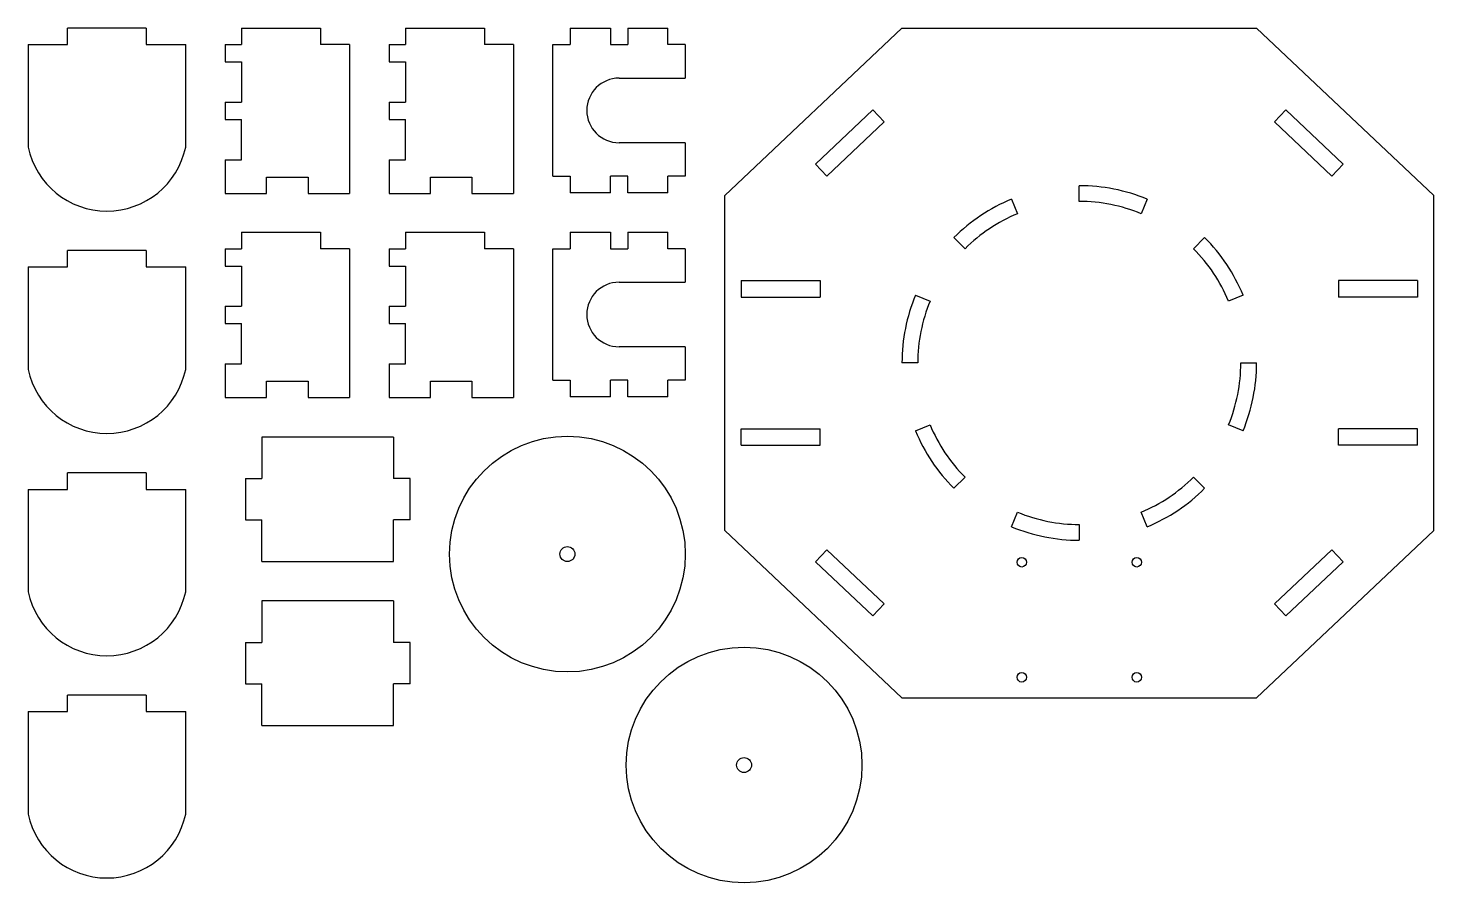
# Model space of a CAD drawing. Header units: inches. Extents: x 3 to 20.8, y 2.7 to 13.6.
import ezdxf

# ---------------------------------------------------------------- set-up
doc = ezdxf.new("R2010")
doc.units = ezdxf.units.IN
doc.header["$MEASUREMENT"] = 0

msp = doc.modelspace()

# ---------------------------------------------------------------- linework, layer by layer
at = {"color": 7, "linetype": 'Continuous', "lineweight": 25}
for p, q in [((4.47, 13.574), (3.47, 13.574)), ((3.47, 13.364), (3.47, 13.574)), ((4.47, 13.574), (4.47, 13.364)), ((5.68, 13.574), (5.68, 13.364)), ((5.68, 13.574), (6.68, 13.574)), ((6.68, 13.574), (6.68, 13.364)), ((7.76, 13.574), (7.76, 13.364)), ((7.76, 13.574), (8.76, 13.574)), ((8.76, 13.574), (8.76, 13.364)), ((9.85, 13.574), (9.85, 13.364)), ((9.85, 13.574), (10.36, 13.574)), ((10.36, 13.574), (10.36, 13.364)), ((10.58, 13.574), (10.58, 13.364)), ((10.58, 13.574), (11.09, 13.574)), ((11.09, 13.364), (11.09, 13.574)), ((11.81, 11.449), (14.06, 13.574)), ((14.06, 13.574), (18.56, 13.574)), ((18.56, 13.574), (20.81, 11.449)), ((2.97, 13.364), (3.47, 13.364)), ((2.97, 13.364), (2.97, 12.064)), ((4.47, 13.364), (4.97, 13.364)), ((4.97, 12.064), (4.97, 13.364)), ((5.47, 13.364), (5.47, 13.144)), ((5.47, 13.364), (5.68, 13.364)), ((7.05, 13.364), (6.68, 13.364)), ((7.05, 13.364), (7.05, 11.474)), ((7.55, 13.364), (7.55, 13.144)), ((7.55, 13.364), (7.76, 13.364)), ((9.13, 13.364), (8.76, 13.364)), ((9.13, 13.364), (9.13, 11.474)), ((9.63, 13.364), (9.85, 13.364)), ((9.63, 11.694), (9.63, 13.364)), ((10.36, 13.364), (10.58, 13.364)), ((11.31, 13.364), (11.09, 13.364)), ((11.31, 13.364), (11.31, 12.939)), ((5.47, 13.144), (5.68, 13.144)), ((5.68, 13.144), (5.68, 12.634)), ((7.55, 13.144), (7.76, 13.144)), ((7.76, 13.144), (7.76, 12.634)), ((10.47, 12.939), (11.31, 12.939)), ((5.47, 12.634), (5.68, 12.634)), ((5.47, 12.634), (5.47, 12.414)), ((7.55, 12.634), (7.76, 12.634)), ((7.55, 12.634), (7.55, 12.414)), ((13.688, 12.535), (12.961, 11.849)), ((13.832, 12.383), (13.688, 12.535)), ((18.932, 12.535), (18.788, 12.383)), ((19.659, 11.849), (18.932, 12.535)), ((5.47, 12.414), (5.68, 12.414)), ((5.68, 11.904), (5.68, 12.414)), ((7.55, 12.414), (7.76, 12.414)), ((7.76, 11.904), (7.76, 12.414)), ((13.105, 11.696), (13.832, 12.383)), ((18.788, 12.383), (19.515, 11.696)), ((11.31, 12.119), (10.47, 12.119)), ((11.31, 12.119), (11.31, 11.694)), ((5.47, 11.904), (5.68, 11.904)), ((5.47, 11.904), (5.47, 11.474)), ((7.55, 11.904), (7.76, 11.904)), ((7.55, 11.904), (7.55, 11.474)), ((12.961, 11.849), (13.105, 11.696)), ((19.515, 11.696), (19.659, 11.849)), ((5.997, 11.684), (6.523, 11.684)), ((5.997, 11.474), (5.997, 11.684)), ((6.523, 11.684), (6.523, 11.474)), ((8.077, 11.684), (8.603, 11.684)), ((8.077, 11.474), (8.077, 11.684)), ((8.603, 11.684), (8.603, 11.474)), ((9.63, 11.694), (9.85, 11.694)), ((9.85, 11.694), (9.85, 11.484)), ((10.58, 11.694), (10.36, 11.694)), ((10.36, 11.484), (10.36, 11.694)), ((10.58, 11.484), (10.58, 11.694)), ((11.31, 11.694), (11.09, 11.694)), ((11.09, 11.484), (11.09, 11.694)), ((5.47, 11.474), (5.997, 11.474)), ((6.523, 11.474), (7.05, 11.474)), ((7.55, 11.474), (8.077, 11.474)), ((8.603, 11.474), (9.13, 11.474)), ((10.36, 11.484), (9.85, 11.484)), ((11.09, 11.484), (10.58, 11.484)), ((11.81, 7.199), (11.81, 11.449)), ((16.31, 11.374), (16.31, 11.574)), ((20.81, 7.199), (20.81, 11.449)), ((15.449, 11.403), (15.525, 11.218)), ((17.171, 11.403), (17.094, 11.218)), ((5.68, 10.984), (5.68, 10.774)), ((5.68, 10.984), (6.68, 10.984)), ((6.68, 10.984), (6.68, 10.774)), ((7.76, 10.984), (7.76, 10.774)), ((7.76, 10.984), (8.76, 10.984)), ((8.76, 10.984), (8.76, 10.774)), ((9.85, 10.984), (9.85, 10.774)), ((9.85, 10.984), (10.36, 10.984)), ((10.36, 10.984), (10.36, 10.774)), ((10.58, 10.984), (10.58, 10.774)), ((10.58, 10.984), (11.09, 10.984)), ((11.09, 10.774), (11.09, 10.984)), ((14.86, 10.774), (14.719, 10.915)), ((17.76, 10.774), (17.901, 10.915)), ((3.47, 10.542), (3.47, 10.752)), ((4.47, 10.752), (3.47, 10.752)), ((4.47, 10.752), (4.47, 10.542)), ((5.47, 10.774), (5.68, 10.774)), ((5.47, 10.774), (5.47, 10.554)), ((7.05, 10.774), (6.68, 10.774)), ((7.05, 10.774), (7.05, 8.884)), ((7.55, 10.774), (7.55, 10.554)), ((7.55, 10.774), (7.76, 10.774)), ((9.13, 10.774), (8.76, 10.774)), ((9.13, 10.774), (9.13, 8.884)), ((9.63, 9.104), (9.63, 10.774)), ((9.63, 10.774), (9.85, 10.774)), ((10.36, 10.774), (10.58, 10.774)), ((11.31, 10.774), (11.09, 10.774)), ((11.31, 10.774), (11.31, 10.349)), ((2.97, 10.542), (2.97, 9.242)), ((2.97, 10.542), (3.47, 10.542)), ((4.47, 10.542), (4.97, 10.542)), ((4.97, 9.242), (4.97, 10.542)), ((5.47, 10.554), (5.68, 10.554)), ((5.68, 10.554), (5.68, 10.044)), ((7.55, 10.554), (7.76, 10.554)), ((7.76, 10.554), (7.76, 10.044)), ((10.47, 10.349), (11.31, 10.349)), ((12.02, 10.369), (13.02, 10.369)), ((12.02, 10.369), (12.02, 10.159)), ((13.02, 10.369), (13.02, 10.159)), ((20.6, 10.369), (19.6, 10.369)), ((19.6, 10.369), (19.6, 10.159)), ((20.6, 10.369), (20.6, 10.159)), ((14.231, 10.185), (14.416, 10.109)), ((18.389, 10.185), (18.204, 10.109)), ((5.47, 10.044), (5.68, 10.044)), ((5.47, 10.044), (5.47, 9.824)), ((7.55, 10.044), (7.76, 10.044)), ((7.55, 10.044), (7.55, 9.824)), ((12.02, 10.159), (13.02, 10.159)), ((20.6, 10.159), (19.6, 10.159)), ((5.47, 9.824), (5.68, 9.824)), ((5.68, 9.314), (5.68, 9.824)), ((7.55, 9.824), (7.76, 9.824)), ((7.76, 9.314), (7.76, 9.824)), ((11.31, 9.529), (10.47, 9.529)), ((11.31, 9.529), (11.31, 9.104)), ((5.47, 9.314), (5.68, 9.314)), ((5.47, 9.314), (5.47, 8.884)), ((7.55, 9.314), (7.76, 9.314)), ((7.55, 9.314), (7.55, 8.884)), ((14.26, 9.324), (14.06, 9.324)), ((18.36, 9.324), (18.56, 9.324)), ((9.63, 9.104), (9.85, 9.104)), ((9.85, 9.104), (9.85, 8.894)), ((10.58, 9.104), (10.36, 9.104)), ((10.36, 8.894), (10.36, 9.104)), ((10.58, 8.894), (10.58, 9.104)), ((11.31, 9.104), (11.09, 9.104)), ((11.09, 8.894), (11.09, 9.104)), ((5.997, 9.094), (6.523, 9.094)), ((5.997, 8.884), (5.997, 9.094)), ((6.523, 9.094), (6.523, 8.884)), ((8.077, 9.094), (8.603, 9.094)), ((8.077, 8.884), (8.077, 9.094)), ((8.603, 9.094), (8.603, 8.884)), ((5.47, 8.884), (5.997, 8.884)), ((6.523, 8.884), (7.05, 8.884)), ((7.55, 8.884), (8.077, 8.884)), ((8.603, 8.884), (9.13, 8.884)), ((10.36, 8.894), (9.85, 8.894)), ((11.09, 8.894), (10.58, 8.894)), ((12.02, 8.489), (13.02, 8.489)), ((12.02, 8.279), (12.02, 8.489)), ((13.02, 8.279), (13.02, 8.489)), ((14.231, 8.463), (14.416, 8.54)), ((18.389, 8.463), (18.204, 8.54)), ((19.6, 8.279), (19.6, 8.489)), ((20.6, 8.489), (19.6, 8.489)), ((20.6, 8.279), (20.6, 8.489)), ((5.938, 8.384), (5.938, 7.857)), ((7.608, 8.384), (5.938, 8.384)), ((7.608, 8.384), (7.608, 7.857)), ((12.02, 8.279), (13.02, 8.279)), ((20.6, 8.279), (19.6, 8.279)), ((4.47, 7.93), (3.47, 7.93)), ((3.47, 7.72), (3.47, 7.93)), ((4.47, 7.93), (4.47, 7.72)), ((5.728, 7.857), (5.938, 7.857)), ((5.728, 7.857), (5.728, 7.331)), ((7.818, 7.857), (7.608, 7.857)), ((7.818, 7.331), (7.818, 7.857)), ((14.86, 7.875), (14.719, 7.733)), ((17.76, 7.875), (17.901, 7.733)), ((2.97, 7.72), (2.97, 6.42)), ((2.97, 7.72), (3.47, 7.72)), ((4.47, 7.72), (4.97, 7.72)), ((4.97, 6.42), (4.97, 7.72)), ((5.728, 7.331), (5.938, 7.331)), ((5.938, 6.804), (5.938, 7.331)), ((7.818, 7.331), (7.608, 7.331)), ((7.608, 6.804), (7.608, 7.331)), ((15.449, 7.245), (15.525, 7.43)), ((17.171, 7.245), (17.094, 7.43)), ((14.06, 5.074), (11.81, 7.199)), ((16.31, 7.274), (16.31, 7.074)), ((20.81, 7.199), (18.56, 5.074)), ((5.938, 6.804), (7.608, 6.804)), ((13.105, 6.952), (12.961, 6.8)), ((12.961, 6.8), (13.688, 6.113)), ((13.832, 6.266), (13.105, 6.952)), ((19.515, 6.952), (18.788, 6.266)), ((18.932, 6.113), (19.659, 6.8)), ((19.659, 6.8), (19.515, 6.952)), ((5.938, 6.304), (5.938, 5.777)), ((7.608, 6.304), (5.938, 6.304)), ((7.608, 6.304), (7.608, 5.777)), ((13.688, 6.113), (13.832, 6.266)), ((18.788, 6.266), (18.932, 6.113)), ((5.728, 5.777), (5.938, 5.777)), ((5.728, 5.777), (5.728, 5.251)), ((7.818, 5.777), (7.608, 5.777)), ((7.818, 5.251), (7.818, 5.777)), ((5.728, 5.251), (5.938, 5.251)), ((5.938, 4.724), (5.938, 5.251)), ((7.818, 5.251), (7.608, 5.251)), ((7.608, 4.724), (7.608, 5.251)), ((4.47, 5.109), (3.47, 5.109)), ((3.47, 4.899), (3.47, 5.109)), ((4.47, 5.109), (4.47, 4.899)), ((14.06, 5.074), (18.56, 5.074)), ((2.97, 4.899), (2.97, 3.599)), ((2.97, 4.899), (3.47, 4.899)), ((4.47, 4.899), (4.97, 4.899)), ((4.97, 3.599), (4.97, 4.899)), ((5.938, 4.724), (7.608, 4.724))]:
    msp.add_line(p, q, dxfattribs=at)
for centre, radius in [((9.814, 6.898), 1.496), ((9.814, 6.898), 0.095), ((15.58, 6.794), 0.06), ((17.04, 6.794), 0.06), ((12.056, 4.221), 1.496), ((15.58, 5.334), 0.06), ((17.04, 5.334), 0.06), ((12.056, 4.221), 0.095)]:
    msp.add_circle(centre, radius, dxfattribs=at)
for centre, radius, start, end in [((10.47, 12.529), 0.41, 90, 270), ((3.97, 12.274), 1.022, 191.8598, 348.1402), ((16.31, 9.324), 2.25, 67.5, 90), ((16.31, 9.324), 2.25, 112.5, 135), ((16.31, 9.324), 2.05, 67.5, 90), ((16.31, 9.324), 2.05, 112.5, 135), ((16.31, 9.324), 2.25, 22.5, 45), ((16.31, 9.324), 2.05, 22.5, 45), ((10.47, 9.939), 0.41, 90, 270), ((16.31, 9.324), 2.25, 157.5, 180), ((16.31, 9.324), 2.05, 157.5, 180), ((16.31, 9.324), 2.05, 337.5, 0), ((16.31, 9.324), 2.25, 337.5, 0), ((3.97, 9.452), 1.022, 191.8598, 348.1402), ((16.31, 9.324), 2.25, 202.5, 225), ((16.31, 9.324), 2.05, 202.5, 225), ((16.31, 9.324), 2.05, 292.5, 315), ((16.31, 9.324), 2.25, 292.5, 315), ((16.31, 9.324), 2.05, 247.5, 270), ((16.31, 9.324), 2.25, 247.5, 270), ((3.97, 6.63), 1.022, 191.8598, 348.1402), ((3.97, 3.809), 1.022, 191.8598, 348.1402)]:
    msp.add_arc(centre, radius, start, end, dxfattribs=at)

doc.saveas('drawing.dxf')
